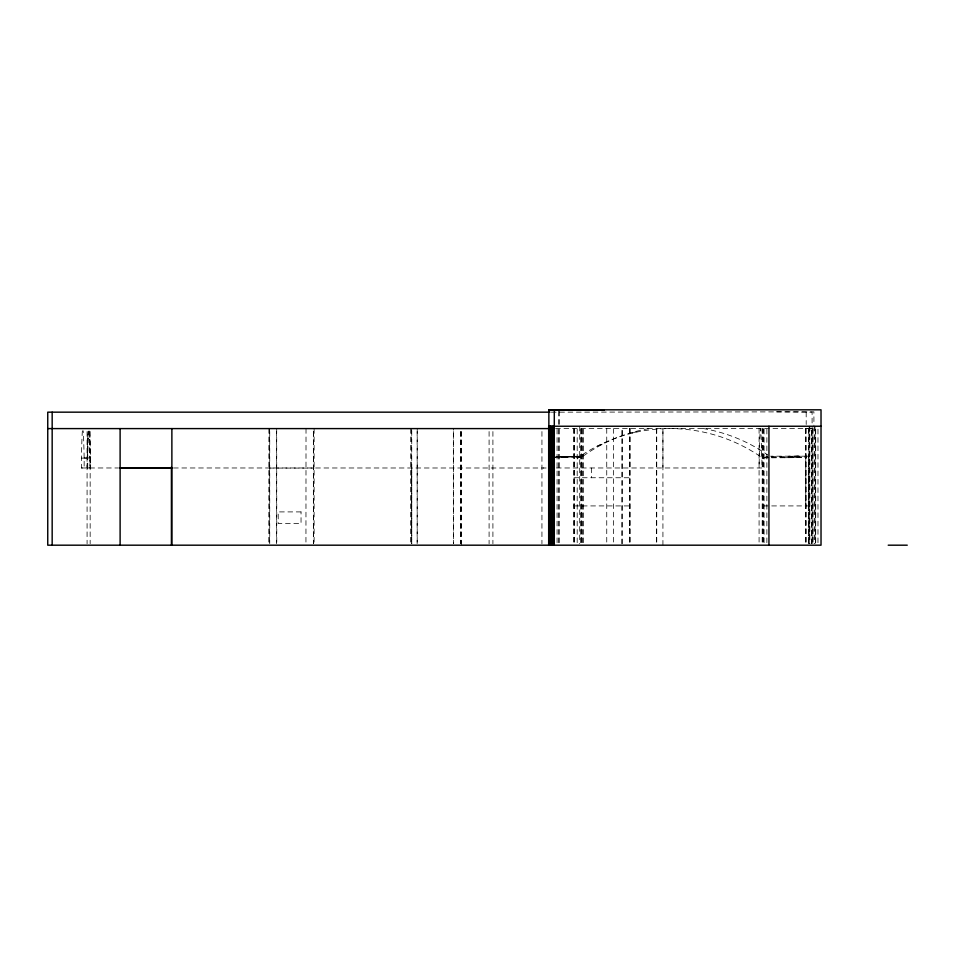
<?xml version="1.0" encoding="UTF-8"?>
<svg xmlns="http://www.w3.org/2000/svg" width="955" height="955" viewBox="0 0 955 955"><rect width="100%" height="100%" fill="white"/><g stroke="black" fill="none" stroke-linecap="round" stroke-linejoin="round"><path stroke-width="0.72" stroke-dasharray="4.78 3.58" d="M411.748 467.974L411.748 543.693L411.748 428.592M629.679 428.592L629.667 543.705L629.667 505.923M662.925 545.186L662.925 428.592L662.925 467.974M808.67 505.923L808.885 456.18M766.877 456.526L767.605 456.18M597.675 445.913L603.882 443.55M632.329 433.104L638.537 430.753M767.629 456.251L762.663 458.125A159.998 159.974 69.2 0 0 577.441 458.125L583.648 455.774A159.998 159.974 69.2 0 1 649.531 428.485M563.223 456.454L569.789 456.371M557.075 456.502L582.502 456.251L556.204 456.502M561.301 457.135L567.831 457.075M788.341 456.347L799.12 456.251M555.082 457.17L580.592 456.968L554.485 457.17M771.318 456.49L809.816 456.18L770.518 456.18M784.413 457.72L795.742 457.576M569.586 456.406L562.805 456.49L569.18 456.466M763.343 457.875L805.483 457.576M82.393 430.812A148.371 2.28 -90 0 0 81.426 458.125L81.426 467.974L84.147 467.962L84.147 457.958A148.371 2.28 90 0 0 83.181 430.8M87.275 467.974L90.439 467.962L90.439 457.958A148.371 2.28 -90 0 0 89.507 431.194M562.591 456.502L569.383 456.442M567.676 457.099L561.003 457.159L567.377 457.147M560.86 457.17L567.533 457.123M551.333 412.166L813.911 411.844L813.911 425.536M555.619 428.592L814.173 428.592M764.119 457.576L769.933 457.576M771.389 457.576L806.283 457.576M84.147 457.958L89.961 457.958L89.973 467.962M81.426 458.125L87.275 458.125A148.371 2.256 -90 0 1 88.218 430.92M81.426 467.974L118.492 467.974M173.512 467.974L546.761 467.998L543.264 467.974M556.443 467.974L762.174 467.974L760.837 429.296A146.903 2.256 90 0 0 759.082 467.95M269.119 468.069L314.111 468.069M574.003 477.751L629.679 477.751M574.003 505.923L630.205 505.923M763.355 505.923L809.816 505.923M776.308 411.844L812.096 412.166L812.096 424.486M807.62 428.556L812.096 428.592M89.066 431.397L90.188 467.974M817.981 429.213L817.981 543.693M815.713 429.213L815.713 543.693M815.57 429.213L815.57 543.693M814.985 426.24L815.045 543.693M814.173 426.24L814.173 543.705M813.039 428.592L813.039 543.705M812.669 429.213L812.669 543.693M812.132 426.24L812.18 543.705M809.816 426.24L809.816 543.729M809.673 426.24L809.673 543.693M809.148 426.24L809.136 543.705L809.004 429.213M808.79 505.923L808.79 543.729M808.61 428.592L808.61 543.705M806.187 412.166L806.187 424.486M806.187 428.592L806.283 543.729M805.769 457.576L805.769 505.923M805.614 428.592L805.614 543.705M805.483 428.592L805.483 543.729M766.877 429.213L766.877 543.729M764.072 429.213L764.072 543.729M763.355 428.592L763.355 543.729M762.663 428.592L762.663 543.705M762.186 428.592L762.186 543.705M759.082 428.592L759.082 543.705M656.742 428.592L656.742 545.186M656.598 428.592L656.598 543.705M630.205 428.592L630.205 543.729M629.536 428.592L629.548 543.705M622.111 543.705L622.111 428.592L621.968 543.705M613.528 428.592L613.528 545.186M606.747 428.592L606.747 545.186M591.432 467.974L591.432 477.751M583.577 429.213L583.577 543.693M582.502 429.213L582.502 543.693M581.714 429.213L581.714 543.693M581.5 428.592L581.488 543.705M580.592 429.213L580.592 543.693M579.721 426.24L579.721 543.693M577.19 429.213L577.19 543.693M574.528 428.592L574.528 543.729M574.003 428.592L574.003 543.729M573.871 428.592L573.871 543.705M559.487 411.187L559.487 424.868M559.296 429.213L559.296 543.693M558.603 411.187L558.603 424.868M558.412 429.213L558.412 543.693M557.075 429.213L557.075 543.693M541.939 431.553L541.939 543.705M492.911 431.553L492.911 543.705M489.091 431.553L489.091 543.705M461.516 431.553L461.516 545.186M460.907 431.553L460.847 543.705M460.704 431.553L460.704 543.705M453.362 431.553L453.362 543.705L453.35 428.592M417.216 428.592L417.204 543.705M417.144 431.553L417.144 543.705M411.127 428.592L411.068 543.705M410.937 428.592L410.937 543.705M314.111 428.592L314.111 543.705M313.515 431.553L313.574 543.705M313.383 431.553L313.383 543.705M306.018 428.592L305.946 543.705M276.699 428.592L276.771 543.705M276.628 431.553L276.628 543.705M269.728 431.553L269.728 543.705M269.203 428.592L269.203 543.705M269.059 428.592L268.94 543.705M90.152 431.553L90.152 543.705M87.717 467.974L87.717 458.125A148.371 2.28 -90 0 1 88.648 431.242M87.084 431.553L87.084 543.705M89.018 430.908A148.371 2.256 -90 0 1 89.961 457.958M702.987 428.485A159.998 159.974 69.2 0 1 767.677 454.938M87.084 467.95A146.903 2.256 90 0 1 88.182 431.385M799.216 456.204L788.436 456.311L799.216 456.204M301.04 511.904L278.203 511.904L278.203 523.579L301.04 523.579L301.04 511.904M811.511 543.705L811.511 428.592L811.464 543.705"/><path stroke-width="1.43" d="M548.862 426.24L548.862 409.814L821.025 409.814L821.025 545.186L47.75 545.186L47.75 412.166L549.901 412.166M821.025 426.24L548.671 426.24L548.671 545.186M47.75 428.592L549.841 428.592M119.864 467.974L172.139 467.974M171.411 467.998L120.115 467.998M888.21 545.186L907.25 545.186M548.862 409.814L604.121 410.173M558.603 409.814L597.376 410.173M768.942 426.24L768.942 545.186M554.294 409.814L554.294 545.186M553.172 426.24L553.172 545.186M552.3 426.24L552.3 545.186M551.166 426.24L551.166 545.186M550.498 426.24L550.498 545.186M550.307 426.24L550.307 545.186M171.876 428.592L171.876 545.186M171.411 466.971L171.411 545.186M120.115 428.592L120.115 545.186M52.167 412.166L52.167 545.186"/></g></svg>
